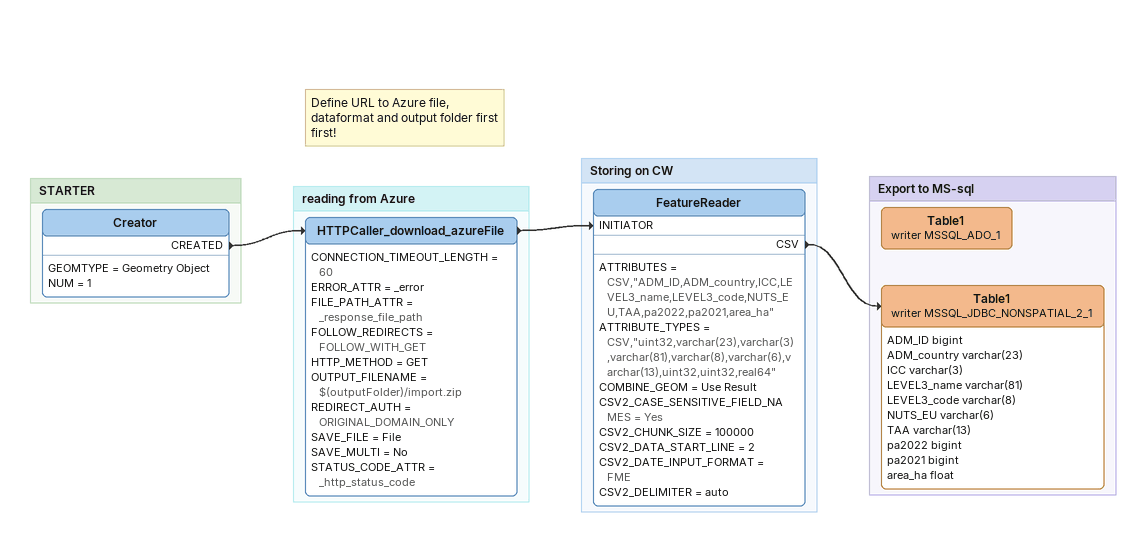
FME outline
Note: Define URL to Azure file, dataformat and output folder first first!

Bookmark: STARTER
Creator
    GEOMTYPE = Geometry Object
    NUM = 1
    CREATED -> HTTPCaller_download_azureFile

Bookmark: reading from Azure
HTTPCaller_download_azureFile
    CONNECTION_TIMEOUT_LENGTH = 60
    ERROR_ATTR = _error
    FILE_PATH_ATTR = _response_file_path
    FOLLOW_REDIRECTS = FOLLOW_WITH_GET
    HTTP_METHOD = GET
    OUTPUT_FILENAME = $(outputFolder)/import.zip
    REDIRECT_AUTH = ORIGINAL_DOMAIN_ONLY
    SAVE_FILE = File
    SAVE_MULTI = No
    STATUS_CODE_ATTR = _http_status_code
    -> FeatureReader [INITIATOR]

Bookmark: Storing on CW
FeatureReader
    ATTRIBUTES = CSV,"ADM_ID,ADM_country,ICC,LEVEL3_name,LEVEL3_code,NUTS_EU,TAA,pa2022,pa2021,area_ha"
    ATTRIBUTE_TYPES = CSV,"uint32,varchar(23),varchar(3),varchar(81),varchar(8),varchar(6),varchar(13),uint32,uint32,real64"
    COMBINE_GEOM = Use Result
    CSV2_CASE_SENSITIVE_FIELD_NAMES = Yes
    CSV2_CHUNK_SIZE = 100000
    CSV2_DATA_START_LINE = 2
    CSV2_DATE_INPUT_FORMAT = FME
    CSV2_DELIMITER = auto
    CSV -> Table1 (writer MSSQL_JDBC_NONSPATIAL_2_1)

Bookmark: Export to MS-sql
Table1 (writer MSSQL_JDBC_NONSPATIAL_2_1)
    attributes: ADM_ID bigint, ADM_country varchar(23), ICC varchar(3), LEVEL3_name varchar(81), LEVEL3_code varchar(8), NUTS_EU varchar(6), TAA varchar(13), pa2022 bigint, pa2021 bigint, area_ha float
Table1 (writer MSSQL_ADO_1)
